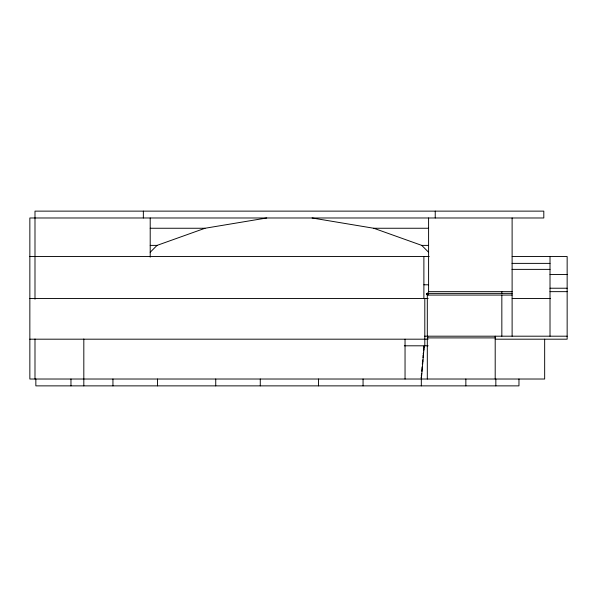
<?xml version="1.0" encoding="UTF-8"?>
<svg xmlns="http://www.w3.org/2000/svg" width="597" height="597" viewBox="0 0 597 597"><rect width="100%" height="100%" fill="white"/><g stroke="black" fill="none" stroke-linecap="round" stroke-linejoin="round"><path stroke-width="0.9" d="M424.228 345.805L421.318 379.02L421.318 385.871M427.325 294.955L427.736 295.045L427.31 294.217L427.736 293.358L426.997 294.217L427.736 295.075L427.131 294.217L427.736 293.358L427.683 295.045L426.915 293.993L427.736 293.358L426.915 294.217L427.736 295.075L427.736 293.358L428.594 291.649L428.594 217.98M424.198 346.17L423.713 346.775L424.086 347.447M424.049 347.872L423.564 348.476L423.937 349.155M423.9 349.581L423.415 350.185L423.788 350.864M423.601 352.999L423.116 353.596L423.489 354.275M423.452 354.7L422.967 355.305L423.34 355.984M423.303 356.409L422.818 357.013L423.191 357.685M423.004 359.819L422.519 360.424L422.885 361.103M422.848 361.528L422.37 362.133L422.736 362.812M422.698 363.237L422.221 363.842L422.586 364.513M422.4 366.648L421.922 367.252L422.288 367.931M422.251 368.356L421.773 368.961L422.139 369.633M422.101 370.065L421.624 370.662L421.989 371.341M421.803 373.476L421.325 374.08L421.691 374.752M421.654 375.185L421.176 375.782L421.542 376.461M421.504 376.886L421.027 377.491L421.392 378.17M150.205 252.247L157.056 245.389L205.025 228.255L266.702 217.98M150.205 228.255L205.025 228.255M312.097 217.98L373.774 228.255L428.594 228.255M150.205 245.389L157.056 245.389M373.774 228.255L421.743 245.389L428.594 245.389M29.85 256.523L429.221 256.523M512.166 256.523L567.15 256.523L567.15 339.186L495.197 339.186M512.025 263.381L550.016 263.381M512.025 269.374L550.016 269.374M550.016 274.516L567.15 274.516M423.907 284.791L428.564 284.791M550.016 288.224L567.15 288.224M428.594 291.649L512.114 291.649M550.016 291.649L567.15 291.649M427.527 293.388L512.114 293.358M427.325 293.478L427.736 293.478M427.131 293.612L427.736 293.612M426.997 293.791L427.736 293.791M426.915 293.993L427.736 293.993M426.885 294.217L427.736 294.217M426.915 294.44L427.736 294.44M426.997 294.642L427.736 294.642M427.131 294.821L427.736 294.821M512.114 295.075L427.31 295.075L427.31 336.193M29.85 298.5L428.176 298.5M512.166 298.5L550.404 298.5M424.661 336.193L567.15 336.193M495.316 337.902L427.31 337.902L427.31 379.02M29.85 339.186L428.183 339.186M404.311 345.805L428.183 345.805M421.743 245.389L428.594 252.247M550.016 256.523L550.016 336.193M544.665 339.186L544.665 379.02L29.85 379.02L29.85 217.98L543.807 217.98L543.807 211.129L34.992 211.129L34.992 299.216M518.965 379.02L518.965 385.871L35.85 385.871L35.85 379.02M512.114 217.98L512.114 336.193M501.838 291.649L501.838 293.358M501.838 295.075L501.838 336.193M495.838 379.02L495.838 385.871M495.197 336.193L495.197 379.02M465.854 379.02L465.854 385.871M435.235 211.129L435.235 217.98M427.736 336.193L427.736 337.902M424.803 298.5L424.803 345.805M423.885 256.523L423.885 298.5M405.042 339.186L405.042 379.02M363.058 379.02L363.058 385.871M318.529 379.02L318.529 385.871M260.27 379.02L260.27 385.871M215.741 379.02L215.741 385.871M157.474 379.02L157.474 385.871M150.205 217.98L150.205 257.143M143.347 211.129L143.347 217.98M112.945 379.02L112.945 385.871M83.819 338.984L83.819 385.871M70.968 379.02L70.968 385.871M34.992 338.984L34.992 379.02"/></g></svg>
